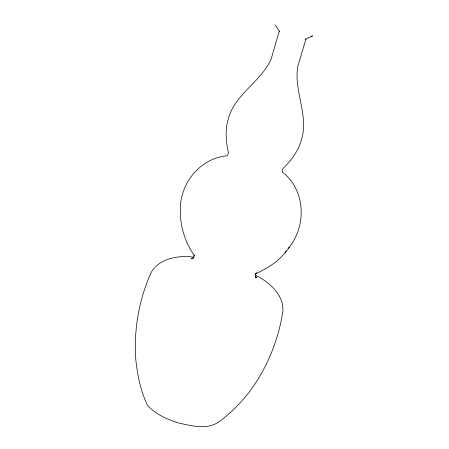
<?xml version="1.0" encoding="UTF-8"?>
<svg xmlns="http://www.w3.org/2000/svg" width="449" height="449" viewBox="0 0 449 449"><rect width="100%" height="100%" fill="white"/><g stroke="black" fill="none" stroke-linecap="round" stroke-linejoin="round"><path stroke-width="0.67" d="M194.282 255.083L193.906 256.879L192.279 258.686L193.508 258.04M279.345 30.975L271.112 59.167C260.818 82.06 235.029 93.908 228.361 118.688C224.915 129.8 225.903 141.609 228.446 152.739C228.333 153.906 227.772 155.017 226.897 155.797C200.074 158.222 179.69 183.613 180.408 210.042C179.858 226.481 185.386 242.583 194.535 256.014L194.327 254.981M305.994 38.839L297.642 66.991C293.899 91.804 309.137 115.735 301.324 140.172C298.203 151.38 290.974 160.764 282.819 168.74C282.281 169.778 282.146 171.018 282.46 172.152C305.937 190.303 306.762 226.616 288.241 248.55M255.29 276.438L256.154 277.88L255.442 274.951L256.486 272.756L255.442 273.901C267.054 268.541 278.543 261.694 286.26 251.109M285.126 252.596L289.347 247.102M305.264 39.338L312.639 35.993L310.882 36.223M192.991 258.197L191.078 258.568L192.464 258.472M193.94 257.142C178.882 255.099 159.328 258.057 151.178 272.487C138.926 299.556 133.673 329.835 135.789 359.458C137.45 375.128 140.543 390.984 147.485 405.228C155.477 414.511 167.241 419.243 178.612 422.958C191.409 425.86 206.843 430.007 218.618 422.082C229.983 413.686 240.136 403.713 248.836 392.583C266.745 368.887 278.447 340.488 282.887 311.146C283.869 294.527 268.811 281.506 255.015 275.063M255.391 276.808L256.845 277.88L255.442 276.533M275.265 24.964L279.665 31.784"/></g></svg>
